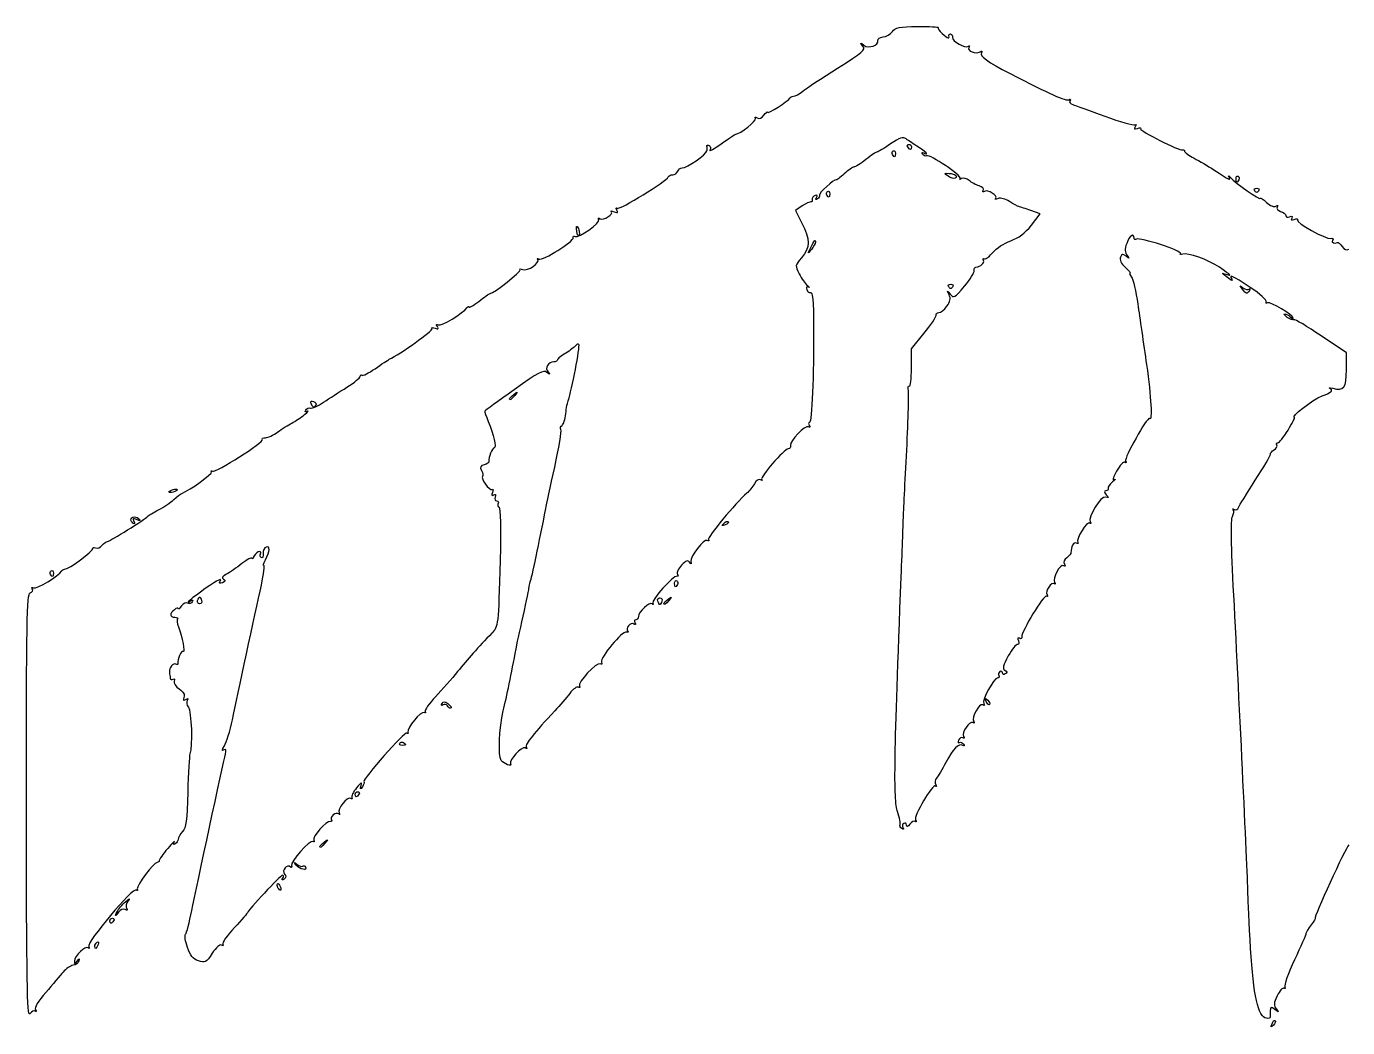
# Model space of a CAD drawing. Extents: x 248 to 548, y 127 to 364.
# Drawn here: x 248.2 to 329.8, y 240.1 to 301.9 of the extents above; entities that cross this region are included whole.
import ezdxf

# ---------------------------------------------------------------- set-up
doc = ezdxf.new("R2010")
doc.units = 0
doc.layers.add('Layer_1', color=7, linetype='CONTINUOUS')

msp = doc.modelspace()

# ---------------------------------------------------------------- linework, layer by layer
at = {"layer": 'Layer_1', "color": 7}
for points in [[(301.677296, 294.007769), (301.677296, 294.007769)], [(302.60767, 294.487076), (302.60767, 294.487076)], [(305.106578, 292.671679), (305.106578, 292.671679)], [(322.884151, 292.52805), (322.884151, 292.52805)], [(297.616795, 291.508996), (297.616795, 291.508996)], [(324.019474, 291.806106), (324.019474, 291.806106)], [(296.092936, 290.837519), (295.669349, 290.554422), (296.042983, 289.826715)], [(310.245167, 289.644936), (310.797392, 290.347071), (310.21624, 290.555703)], [(282.215119, 289.060058), (282.215124, 289.060058)], [(296.60754, 288.240152), (296.60754, 288.240152)], [(305.122524, 285.871526), (305.122524, 285.871526)], [(323.280758, 285.702339), (323.280701, 285.702339)], [(302.841547, 280.821345), (302.841547, 282.010624), (303.613735, 282.964947)], [(329.70343, 280.722997), (329.70343, 281.762068), (328.139665, 282.822589)], [(265.775471, 278.627559), (265.775471, 278.627559)], [(278.0104, 278.928738), (278.0104, 278.928738)], [(256.99532, 273.21172), (256.99532, 273.21172)], [(254.66918, 271.362668), (254.66918, 271.362668)], [(291.243456, 271.236667), (291.243456, 271.236667)], [(249.671645, 268.083022), (249.671645, 268.083022)], [(288.213715, 267.540452), (288.213715, 267.540452)], [(258.754615, 266.48014), (258.754615, 266.48014)], [(287.178129, 266.428082), (287.178129, 266.428082)], [(287.536975, 266.278814), (287.536975, 266.278814)], [(274.18258, 259.975381), (274.18258, 259.975361)], [(307.45907, 260.23938), (307.45907, 260.23938)], [(271.234529, 257.658788), (271.234529, 257.658788)], [(268.483836, 254.506755), (268.483836, 254.506755)], [(266.297413, 251.286081), (266.297413, 251.286081)], [(264.850332, 250.120889), (264.850332, 250.120889)], [(263.714134, 248.738737), (263.714134, 248.738737)], [(253.780476, 247.246442), (253.780476, 247.246448)], [(253.335045, 246.698098), (253.335045, 246.698098)], [(252.398002, 245.127142), (252.398002, 245.127142)], [(325.106651, 240.340775), (325.106651, 240.340775)]]:
    msp.add_lwpolyline(points, dxfattribs=at)
for points in [[(301.660131, 301.605855), (301.844733, 301.85832), (302.088234, 301.907133), (303.219324, 301.918416)], [(303.219324, 301.918416), (303.956573, 301.925782), (304.525731, 301.897757), (304.484159, 301.856186)], [(300.770284, 301.070903), (300.749682, 301.165314), (300.892233, 301.256986), (301.087079, 301.274613)], [(301.087079, 301.274613), (301.281925, 301.292252), (301.53982, 301.4413), (301.660131, 301.605855)], [(304.484159, 301.856186), (304.44256, 301.814603), (304.558581, 301.65046), (304.741941, 301.491422)], [(304.741941, 301.491422), (305.114108, 301.168659), (305.202076, 301.136192), (305.144672, 301.342821)], [(305.144672, 301.342821), (305.123223, 301.420127), (305.175435, 301.472835), (305.26075, 301.459952)], [(305.26075, 301.459952), (305.346066, 301.447054), (305.396386, 301.351714), (305.372595, 301.248059)], [(305.372595, 301.248059), (305.320638, 301.021768), (306.185085, 300.542893), (306.36026, 300.700929)], [(298.279758, 299.34589), (299.839967, 300.323796), (300.020138, 300.481129), (299.841491, 300.709664)], [(299.841491, 300.709664), (299.662731, 300.938377), (299.669787, 300.944374), (299.902903, 300.761951)], [(299.902903, 300.761951), (300.198192, 300.530879), (300.838413, 300.758903), (300.770284, 301.070903)], [(306.377758, 300.627859), (306.252423, 300.409075), (306.814271, 300.192813), (307.080519, 300.357363)], [(306.36026, 300.700929), (306.42788, 300.761926), (306.435754, 300.729038), (306.377758, 300.627859)], [(307.158159, 300.3013), (307.035279, 300.102491), (307.540739, 299.736074), (308.931841, 299.015473)], [(307.080519, 300.357363), (307.188977, 300.424405), (307.220276, 300.40181), (307.158159, 300.3013)], [(296.125697, 297.927464), (296.340411, 298.099608), (297.30976, 298.737899), (298.279758, 299.34589)], [(308.931841, 299.015473), (311.383138, 297.745707), (312.3918, 297.294425), (312.554219, 297.3948)], [(295.55304, 297.612374), (295.653257, 297.613503), (295.910954, 297.755317), (296.125697, 297.927464)], [(293.939265, 296.62279), (293.939265, 296.495824), (295.240366, 297.316712), (295.318795, 297.493149)], [(295.318795, 297.493149), (295.347413, 297.557578), (295.452851, 297.611225), (295.55304, 297.612374)], [(312.554219, 297.3948), (312.653025, 297.455876), (312.68486, 297.43211), (312.627795, 297.339818)], [(312.627795, 297.339818), (312.572564, 297.250424), (312.649526, 297.140552), (312.798906, 297.095659)], [(312.798906, 297.095659), (312.94823, 297.050774), (313.838528, 296.730178), (314.777312, 296.383223)], [(291.990803, 295.267686), (292.242432, 295.267686), (293.293343, 296.112741), (293.209805, 296.247908)], [(293.209805, 296.247908), (293.148111, 296.347697), (293.187792, 296.361105), (293.314143, 296.283079)], [(293.314143, 296.283079), (293.442582, 296.203693), (293.596111, 296.263662), (293.728699, 296.444976)], [(293.728699, 296.444976), (293.844523, 296.603356), (293.939265, 296.683377), (293.939265, 296.62279)], [(314.777312, 296.383223), (315.716096, 296.036267), (316.552715, 295.794758), (316.636479, 295.846524)], [(316.661032, 295.733796), (316.567447, 295.582355), (316.604983, 295.554494), (316.801184, 295.629785)], [(316.636479, 295.846524), (316.727806, 295.902965), (316.737599, 295.857869), (316.661032, 295.733796)], [(316.801184, 295.629785), (316.948589, 295.686351), (317.034102, 295.675884), (316.991232, 295.60653)], [(316.991232, 295.60653), (316.911194, 295.47699), (319.380272, 294.23147), (319.590781, 294.295199)], [(290.205747, 294.53747), (290.193329, 294.608279), (290.256547, 294.620988), (290.345955, 294.565723)], [(290.395062, 294.281593), (290.332634, 294.180591), (290.647905, 294.361143), (291.09565, 294.682817)], [(290.345955, 294.565723), (290.435391, 294.510455), (290.457461, 294.3826), (290.395062, 294.281593)], [(291.09565, 294.682817), (291.543396, 295.004494), (291.946211, 295.267686), (291.990803, 295.267686)], [(301.548292, 294.666685), (301.154931, 294.396054), (300.785615, 294.174625), (300.727533, 294.174625)], [(302.513464, 294.975439), (302.310631, 295.12417), (302.128569, 295.065936), (301.548292, 294.666685)], [(303.271033, 294.467947), (302.991859, 294.646247), (302.650962, 294.874615), (302.513464, 294.975439)], [(302.60767, 294.487076), (302.554584, 294.57297), (302.585656, 294.643255), (302.676532, 294.643255)], [(302.676532, 294.643255), (302.767492, 294.643255), (302.841942, 294.57297), (302.841942, 294.487076)], [(288.678276, 293.18538), (288.95649, 293.18538), (290.187911, 294.028789), (290.209698, 294.234267)], [(290.209698, 294.234267), (290.219858, 294.330228), (290.218165, 294.466671), (290.205747, 294.53747)], [(300.727533, 294.174625), (300.66948, 294.174625), (300.35579, 293.963791), (300.030444, 293.706105)], [(301.677296, 294.007769), (301.627879, 294.087726), (301.647154, 294.190051), (301.720137, 294.235156)], [(301.852838, 294.089772), (301.852838, 293.826439), (301.80359, 293.803435), (301.677296, 294.007769)], [(301.720137, 294.235156), (301.79312, 294.280266), (301.852838, 294.214836), (301.852838, 294.089772)], [(302.773052, 294.330908), (302.735178, 294.330908), (302.660756, 294.401179), (302.60767, 294.487076)], [(302.841942, 294.487076), (302.841942, 294.401179), (302.810926, 294.330908), (302.773052, 294.330908)], [(303.778581, 294.071893), (303.778581, 294.111432), (303.550179, 294.28965), (303.271033, 294.467947)], [(303.530988, 294.040033), (303.460404, 294.154231), (303.485663, 294.181046), (303.598298, 294.111452)], [(303.774658, 293.937945), (303.702805, 293.893523), (303.593133, 293.939638), (303.530988, 294.040033)], [(303.598298, 294.111452), (303.697442, 294.050165), (303.778581, 294.032362), (303.778581, 294.071893)], [(305.848117, 292.536034), (305.986942, 292.689078), (303.965441, 294.055854), (303.774658, 293.937945)], [(319.590781, 294.295199), (319.655184, 294.3147), (319.707903, 294.276346), (319.707903, 294.209996)], [(319.707903, 294.209996), (319.707903, 294.143637), (319.971443, 293.952925), (320.293543, 293.786202)], [(320.293543, 293.786202), (320.615671, 293.619482), (321.160304, 293.299205), (321.503881, 293.074486)], [(288.100764, 292.768913), (288.225168, 292.768913), (288.362864, 292.862616), (288.406834, 292.977145)], [(288.406834, 292.977145), (288.450776, 293.091673), (288.572922, 293.18538), (288.678276, 293.18538)], [(299.288934, 293.237591), (299.206468, 293.237591), (298.935479, 293.048965), (298.686728, 292.818423)], [(300.030444, 293.706105), (299.70507, 293.448422), (299.371399, 293.237591), (299.288934, 293.237591)], [(321.503881, 293.074486), (322.514208, 292.413694), (322.580728, 292.38239), (322.453502, 292.627666)], [(284.676054, 290.690908), (284.834268, 290.593129), (287.727582, 292.376034), (287.822578, 292.629828)], [(287.822578, 292.629828), (287.851195, 292.706324), (287.976389, 292.768913), (288.100764, 292.768913)], [(298.18203, 292.444013), (298.081192, 292.53013), (297.082803, 291.61422), (297.153274, 291.500214)], [(298.686728, 292.818423), (298.437977, 292.58789), (298.210873, 292.4194), (298.18203, 292.444013)], [(305.106578, 292.671679), (304.843829, 292.863804), (304.847046, 292.875006), (305.158479, 292.852053)], [(305.530278, 292.55555), (305.451312, 292.506754), (305.260643, 292.559021), (305.106578, 292.671679)], [(305.158479, 292.852053), (305.551868, 292.823077), (305.731446, 292.679886), (305.530278, 292.55555)], [(305.935803, 292.525056), (305.823027, 292.459927), (305.783573, 292.464852), (305.848117, 292.536034)], [(306.40432, 292.412387), (306.2559, 292.542576), (306.051317, 292.591767), (305.935803, 292.525056)], [(307.021456, 292.073497), (306.826948, 292.132789), (306.549242, 292.285291), (306.40432, 292.412387)], [(322.453502, 292.627666), (322.390905, 292.748305), (322.438545, 292.726701), (322.559336, 292.57966)], [(322.559336, 292.57966), (322.836224, 292.242692), (324.393103, 291.16466), (324.393103, 291.309908)], [(322.884151, 292.52805), (322.884151, 292.653111), (322.943869, 292.718528), (323.016852, 292.673423)], [(323.059665, 292.446031), (322.933399, 292.241699), (322.884151, 292.264714), (322.884151, 292.52805)], [(323.016852, 292.673423), (323.089834, 292.628324), (323.10911, 292.525998), (323.059665, 292.446031)], [(296.889678, 291.481375), (296.770326, 291.43802), (296.690288, 291.323492), (296.711765, 291.226853)], [(296.98267, 291.359644), (297.065813, 291.494171), (297.035192, 291.53425), (296.889678, 291.481375)], [(297.04157, 291.272085), (296.920779, 291.197434), (296.900769, 291.227144), (296.98267, 291.359644)], [(297.153274, 291.500214), (297.19239, 291.436897), (297.141985, 291.334242), (297.04157, 291.272085)], [(297.616795, 291.508996), (297.567378, 291.588958), (297.586654, 291.691281), (297.659637, 291.736383)], [(297.792338, 291.591002), (297.792338, 291.327669), (297.74309, 291.304662), (297.616795, 291.508996)], [(297.659637, 291.736383), (297.732619, 291.781493), (297.792338, 291.716063), (297.792338, 291.591002)], [(307.27063, 291.79664), (307.329388, 291.891743), (307.220394, 292.012859), (307.021456, 292.073497)], [(307.346152, 291.73885), (307.238993, 291.672615), (307.208428, 291.696003), (307.27063, 291.79664)], [(308.038077, 291.302187), (308.20075, 291.464863), (307.558581, 291.870125), (307.346152, 291.73885)], [(308.196432, 291.294313), (308.048096, 291.237386), (307.976806, 291.240931), (308.038077, 291.302187)], [(308.894452, 291.113468), (308.647197, 291.277636), (308.35219, 291.354076), (308.196432, 291.294313)], [(324.019474, 291.806106), (323.97525, 291.877683), (324.038383, 291.93625), (324.15957, 291.93625)], [(324.15957, 291.675959), (324.126747, 291.675959), (324.063727, 291.734523), (324.019474, 291.806106)], [(324.15957, 291.93625), (324.28084, 291.93625), (324.343889, 291.877683), (324.299636, 291.806106)], [(324.299636, 291.806106), (324.255412, 291.734523), (324.192364, 291.675959), (324.15957, 291.675959)], [(324.393103, 291.309908), (324.393103, 291.369254), (324.563593, 291.257647), (324.771958, 291.061883)], [(283.607674, 290.051152), (283.820074, 289.919877), (284.462243, 290.325139), (284.29957, 290.487815)], [(284.29957, 290.487815), (284.238327, 290.549063), (284.320454, 290.548388), (284.482365, 290.486122)], [(284.482365, 290.486122), (284.702837, 290.40152), (284.744493, 290.425057), (284.648679, 290.580085)], [(284.648679, 290.580085), (284.570955, 290.705857), (284.581735, 290.749297), (284.676054, 290.690908)], [(296.633674, 291.085895), (296.569243, 291.105001), (296.325911, 290.99323), (296.092936, 290.837519)], [(296.711765, 291.226853), (296.733214, 291.130229), (296.697936, 291.066788), (296.633674, 291.085895)], [(309.478906, 290.796716), (309.393026, 290.814524), (309.130023, 290.95706), (308.894452, 291.113468)], [(310.21624, 290.555703), (309.896595, 290.670452), (309.564814, 290.778907), (309.478906, 290.796716)], [(324.771958, 291.061883), (324.995591, 290.851808), (325.229468, 290.75454), (325.342724, 290.824529)], [(325.342724, 290.824529), (325.461145, 290.897729), (325.494588, 290.87841), (325.430072, 290.774047)], [(325.430072, 290.774047), (325.372611, 290.681067), (325.467184, 290.560052), (325.640215, 290.505132)], [(325.640215, 290.505132), (325.813245, 290.450212), (325.954836, 290.332217), (325.954836, 290.242919)], [(282.066833, 288.945027), (282.282217, 288.811914), (283.648427, 289.805145), (283.524898, 290.00504)], [(283.524898, 290.00504), (283.469752, 290.094281), (283.505707, 290.114254), (283.607674, 290.051152)], [(296.042983, 289.826715), (296.612903, 288.716803), (296.612395, 288.31456), (296.040161, 287.634605)], [(325.954836, 290.242919), (325.954836, 290.153621), (326.063887, 290.122419), (326.197208, 290.173575)], [(326.197208, 290.173575), (326.355563, 290.234334), (326.400803, 290.203854), (326.327764, 290.085651)], [(326.327764, 290.085651), (326.252411, 289.963723), (326.303211, 289.93826), (326.483918, 290.00756)], [(326.483918, 290.00756), (326.631323, 290.064129), (326.716102, 290.052433), (326.672301, 289.981567)], [(326.672301, 289.981567), (326.567145, 289.811419), (328.428119, 288.772245), (328.723831, 288.835991)], [(279.834885, 287.559294), (280.05431, 287.433521), (282.011701, 288.665046), (281.949336, 288.889621)], [(281.949336, 288.889621), (281.925742, 288.974618), (281.978608, 288.999547), (282.066833, 288.945027)], [(282.215124, 289.060058), (282.130805, 289.335586), (282.116177, 289.652482), (282.191248, 289.577411)], [(282.191248, 289.577411), (282.305224, 289.463447), (282.38481, 289.021018), (282.291338, 289.021018)], [(282.291338, 289.021018), (282.255976, 289.021018), (282.221689, 289.038601), (282.215119, 289.060058)], [(308.966842, 288.685214), (309.474616, 288.865356), (309.858946, 289.153897), (310.245167, 289.644936)], [(316.584866, 288.855495), (316.584866, 289.206362), (316.294996, 288.99767), (316.131702, 288.529252)], [(316.741556, 288.786938), (316.655394, 288.733685), (316.584866, 288.764529), (316.584866, 288.855495)], [(319.45707, 287.900167), (319.557287, 288.062295), (316.947832, 288.91442), (316.741556, 288.786938)], [(328.723831, 288.835991), (328.854274, 288.8641), (328.908969, 288.813498), (328.850492, 288.718854)], [(296.664465, 288.152869), (296.43547, 287.867023), (296.432224, 287.87201), (296.60754, 288.240152)], [(296.60754, 288.240152), (296.835209, 288.718205), (296.907345, 288.806801), (296.907345, 288.608381)], [(296.907345, 288.608381), (296.907345, 288.524584), (296.798069, 288.319609), (296.664465, 288.152869)], [(307.880032, 287.982432), (308.078463, 288.227291), (308.567526, 288.543535), (308.966842, 288.685214)], [(316.131702, 288.529252), (316.001598, 288.156024), (316.007327, 287.977352), (316.155409, 287.787428)], [(328.850492, 288.718854), (328.759419, 288.571501), (328.958386, 288.486648), (329.149676, 288.591282)], [(329.149676, 288.591282), (329.188905, 288.612759), (329.318784, 288.496604), (329.438305, 288.333161)], [(329.438305, 288.333161), (329.575775, 288.145173), (329.730546, 288.082325), (329.859606, 288.162072)], [(278.829911, 286.90591), (279.128226, 286.791429), (279.939171, 287.34481), (279.761487, 287.541598)], [(279.761487, 287.541598), (279.69998, 287.609718), (279.733008, 287.61768), (279.834885, 287.559294)], [(296.040161, 287.634605), (295.649594, 287.170422), (295.647054, 287.151516), (295.907996, 286.646536)], [(306.823957, 287.064019), (307.107421, 287.081235), (307.377282, 287.321945), (307.283414, 287.47382)], [(307.283414, 287.47382), (307.232699, 287.55591), (307.26507, 287.603755), (307.35524, 287.580158)], [(307.35524, 287.580158), (307.445466, 287.556565), (307.68163, 287.737576), (307.880032, 287.982432)], [(315.741727, 287.678459), (315.678594, 287.513895), (315.787391, 287.287497), (316.043903, 287.049787)], [(316.095493, 287.736447), (315.883657, 287.901889), (315.823713, 287.892059), (315.741727, 287.678459)], [(316.155409, 287.787428), (316.32525, 287.569674), (316.317489, 287.56307), (316.095493, 287.736447)], [(319.596488, 287.858238), (319.477277, 287.812503), (319.414567, 287.83137), (319.45707, 287.900167)], [(321.856015, 287.052098), (321.163075, 287.522351), (319.897647, 287.973813), (319.596488, 287.858238)], [(276.821527, 285.428945), (277.037783, 285.428945), (278.76653, 286.806615), (278.670625, 286.902523)], [(278.670625, 286.902523), (278.613057, 286.960085), (278.684764, 286.961606), (278.829911, 286.90591)], [(295.907996, 286.646536), (296.0543, 286.363385), (296.286202, 286.038649), (296.423334, 285.924911)], [(306.106886, 285.880362), (306.462882, 286.305558), (306.734718, 286.743691), (306.710983, 286.853989)], [(306.710983, 286.853989), (306.687276, 286.964287), (306.738076, 287.058801), (306.823957, 287.064019)], [(316.043903, 287.049787), (316.264346, 286.845466), (316.397386, 286.678292), (316.339474, 286.678292)], [(316.339474, 286.678292), (316.28159, 286.678292), (316.319718, 286.575269), (316.424225, 286.44935)], [(316.424225, 286.44935), (316.528732, 286.323423), (316.707943, 285.567939), (316.822441, 284.770487)], [(322.280449, 286.616838), (322.662635, 286.478622), (322.587451, 286.555745), (321.856015, 287.052098)], [(322.432313, 286.360795), (321.963514, 286.714947), (321.951068, 286.735944), (322.280449, 286.616838)], [(323.767224, 285.798755), (322.628062, 286.556228), (322.424242, 286.649934), (322.618298, 286.3269)], [(296.479214, 285.815891), (296.352073, 285.880162), (296.317529, 285.830962), (296.378432, 285.672195)], [(296.378432, 285.672195), (296.429402, 285.539387), (296.518951, 285.460297), (296.577456, 285.496444)], [(296.423334, 285.924911), (296.560438, 285.811173), (296.585584, 285.762117), (296.479214, 285.815891)], [(296.577456, 285.496444), (296.73598, 285.59442), (296.788022, 285.061102), (296.797448, 283.242504)], [(305.162825, 285.345799), (305.021178, 285.641416), (305.026116, 285.64412), (305.235187, 285.385215)], [(305.122524, 285.871526), (305.078299, 285.943103), (305.141432, 286.00167), (305.262619, 286.00167)], [(305.262619, 285.741379), (305.229796, 285.741379), (305.166776, 285.799943), (305.122524, 285.871526)], [(305.235187, 285.385215), (305.444059, 285.126547), (305.504511, 285.160876), (306.106886, 285.880362)], [(305.262619, 286.00167), (305.38389, 286.00167), (305.446938, 285.943103), (305.402686, 285.871526)], [(305.402686, 285.871526), (305.358461, 285.799943), (305.295413, 285.741379), (305.262619, 285.741379)], [(322.618298, 286.3269), (322.691647, 286.204833), (322.621966, 286.217536), (322.432313, 286.360795)], [(323.280701, 285.702339), (323.091048, 285.94415), (323.094999, 285.953302), (323.314963, 285.781779)], [(323.706942, 285.624251), (323.561738, 285.371927), (323.536225, 285.376593), (323.280758, 285.702339)], [(323.314963, 285.781779), (323.451728, 285.675158), (323.621118, 285.640016), (323.691419, 285.703697)], [(323.691419, 285.703697), (323.761693, 285.767366), (323.768664, 285.731608), (323.706942, 285.624251)], [(324.756328, 284.915679), (324.810628, 285.003517), (324.365535, 285.400906), (323.767224, 285.798755)], [(275.508675, 284.595912), (275.509804, 284.524276), (275.784722, 284.682397), (276.119186, 284.947304)], [(276.119186, 284.947304), (276.453654, 285.212209), (276.769709, 285.428945), (276.821527, 285.428945)], [(305.024169, 284.643018), (305.243004, 284.933114), (305.277294, 285.10691), (305.162825, 285.345799)], [(316.822441, 284.770487), (316.936967, 283.973028), (317.177166, 282.295271), (317.356208, 281.042133)], [(324.826715, 284.860453), (324.733694, 284.802979), (324.702029, 284.827826), (324.756328, 284.915679)], [(326.423782, 283.902961), (326.423782, 284.101981), (324.99015, 284.961472), (324.826715, 284.860453)], [(273.611543, 283.492508), (273.78161, 283.387397), (275.148342, 284.20681), (275.391544, 284.559689)], [(275.391544, 284.559689), (275.454649, 284.651253), (275.50736, 284.667554), (275.508675, 284.595912)], [(303.613735, 282.964947), (304.038423, 283.489827), (304.372264, 283.992211), (304.355556, 284.081339)], [(304.355556, 284.081339), (304.338905, 284.170482), (304.417053, 284.246609), (304.529321, 284.250506)], [(304.529321, 284.250506), (304.641617, 284.254429), (304.86429, 284.431041), (305.024169, 284.643018)], [(326.040835, 283.959115), (325.875029, 284.080335), (325.809046, 284.179524), (325.894192, 284.179524)], [(325.894192, 284.179524), (325.97931, 284.179524), (326.133291, 284.095191), (326.236386, 283.992115)], [(326.459088, 283.8109), (326.394826, 283.771191), (326.206612, 283.83788), (326.040835, 283.959115)], [(326.236386, 283.992115), (326.339454, 283.889039), (326.423782, 283.848924), (326.423782, 283.902961)], [(270.593817, 281.368447), (271.243148, 281.675491), (273.303659, 283.150122), (273.236103, 283.259432)], [(273.236103, 283.259432), (273.189979, 283.334057), (273.27284, 283.348843), (273.420236, 283.29228)], [(273.420236, 283.29228), (273.616448, 283.216986), (273.653987, 283.244844), (273.56039, 283.396284)], [(273.56039, 283.396284), (273.475667, 283.533371), (273.49292, 283.565818), (273.611543, 283.492508)], [(296.797448, 283.242504), (296.811841, 280.495737), (296.679959, 277.465142), (296.546298, 277.464606)], [(328.139665, 282.822589), (327.279593, 283.405872), (326.52335, 283.850614), (326.459088, 283.8109)], [(282.301301, 282.282808), (282.250868, 282.333244), (282.160703, 282.300955), (282.100954, 282.211089)], [(281.48475, 281.752464), (281.205593, 281.590099), (280.977188, 281.40213), (280.977188, 281.334753)], [(282.100954, 282.211089), (282.041202, 282.121216), (281.76391, 281.914829), (281.48475, 281.752464)], [(281.650474, 278.869654), (281.850442, 279.381699), (282.387238, 282.196863), (282.301301, 282.282808)], [(268.893569, 280.385512), (268.947443, 280.331636), (269.314885, 280.513193), (269.7101, 280.788958)], [(269.7101, 280.788958), (270.105322, 281.064728), (270.50299, 281.325499), (270.593817, 281.368447)], [(280.328105, 280.563019), (280.107401, 280.729104), (279.809547, 280.570498), (278.297854, 279.481727)], [(280.762052, 281.212249), (280.398223, 281.212249), (280.175504, 280.830515), (280.395254, 280.583565)], [(280.977188, 281.334753), (280.977188, 281.267381), (280.880377, 281.212249), (280.762052, 281.212249)], [(302.707943, 279.714645), (302.781434, 279.669227), (302.841547, 280.167242), (302.841547, 280.821345)], [(317.356208, 281.042133), (317.643312, 279.033041), (317.72479, 277.523265), (317.53604, 277.710658)], [(328.861505, 279.579102), (329.542253, 279.389259), (329.70343, 279.608244), (329.70343, 280.722997)], [(267.975709, 279.644665), (268.426658, 279.923489), (268.795619, 280.226285), (268.795619, 280.317542)], [(268.795619, 280.317542), (268.795619, 280.408799), (268.839696, 280.439386), (268.893569, 280.385512)], [(280.395254, 280.583565), (280.555488, 280.403504), (280.544524, 280.400146), (280.328105, 280.563019)], [(266.531107, 278.714116), (266.87469, 278.947096), (267.524761, 279.365838), (267.975709, 279.644665)], [(278.297854, 279.481727), (277.323474, 278.779961), (276.507764, 278.190255), (276.485161, 278.17127)], [(278.0104, 278.928738), (278.0104, 278.961165), (278.133384, 279.084152), (278.283701, 279.202042)], [(278.342666, 279.143074), (278.138647, 278.88293), (278.0104, 278.8002), (278.0104, 278.928738)], [(278.283701, 279.202042), (278.531402, 279.396298), (278.536925, 279.390775), (278.342666, 279.143074)], [(302.529296, 275.395214), (302.635073, 277.392515), (302.68847, 279.200046), (302.647971, 279.41195)], [(302.647971, 279.41195), (302.607472, 279.623851), (302.634424, 279.760063), (302.707943, 279.714645)], [(326.495241, 277.776424), (326.189848, 277.776424), (327.600254, 278.87559), (328.199073, 279.104283)], [(328.199073, 279.104283), (328.731033, 279.307443), (328.882333, 279.427153), (328.735944, 279.529064)], [(328.735944, 279.529064), (328.597204, 279.62566), (328.637279, 279.641637), (328.861505, 279.579102)], [(265.428078, 278.229095), (265.492168, 278.332797), (265.626012, 278.389041), (265.725509, 278.354088)], [(265.775471, 278.627559), (265.717539, 278.778516), (265.763646, 278.825063), (265.914034, 278.767369)], [(265.725509, 278.354088), (265.82501, 278.319132), (266.18753, 278.481147), (266.531107, 278.714116)], [(266.053039, 278.54106), (265.933343, 278.347391), (265.87614, 278.365219), (265.775471, 278.627559)], [(265.914034, 278.767369), (266.038008, 278.719794), (266.100563, 278.617957), (266.053039, 278.54106)], [(281.490982, 278.01289), (281.528387, 278.355268), (281.600159, 278.740809), (281.650474, 278.869654)], [(263.70525, 276.881642), (263.971044, 277.076649), (264.364205, 277.325789), (264.578948, 277.435285)], [(264.578948, 277.435285), (264.793682, 277.544779), (265.145071, 277.777852), (265.359811, 277.953225)], [(265.530897, 278.156315), (265.382338, 278.077911), (265.34916, 278.101398), (265.428078, 278.229095)], [(265.359811, 277.953225), (265.574546, 278.128598), (265.651536, 278.219993), (265.530897, 278.156315)], [(276.485161, 278.17127), (276.462555, 278.152277), (276.560317, 277.862423), (276.702399, 277.527126)], [(276.702399, 277.527126), (277.038113, 276.734883), (277.228839, 275.902373), (277.074627, 275.902373)], [(281.25816, 277.28853), (281.348807, 277.344554), (281.453576, 277.670515), (281.490982, 278.01289)], [(296.546298, 277.464606), (296.476787, 277.464323), (296.470098, 277.382961), (296.53134, 277.283794)], [(317.53604, 277.710658), (317.410987, 277.834799), (315.958615, 275.25025), (316.060667, 275.085153)], [(326.096602, 276.995555), (326.360846, 277.425032), (326.540227, 277.776424), (326.495241, 277.776424)], [(262.937402, 276.527077), (263.093922, 276.527077), (263.439456, 276.686632), (263.70525, 276.881642)], [(280.808515, 274.712626), (281.069209, 275.905014), (281.239942, 276.949471), (281.187923, 277.033638)], [(281.187923, 277.033638), (281.135909, 277.117808), (281.167518, 277.232509), (281.25816, 277.28853)], [(296.487201, 277.199633), (296.283352, 277.32562), (295.315612, 276.324216), (295.376318, 276.050116)], [(296.53134, 277.283794), (296.59405, 277.182321), (296.574746, 277.145525), (296.487201, 277.199633)], [(325.464142, 276.214691), (325.547736, 276.214691), (325.832329, 276.566081), (326.096602, 276.995555)], [(259.669808, 274.452318), (259.869542, 274.338839), (262.902395, 276.277491), (262.755276, 276.424608)], [(262.755276, 276.424608), (262.698921, 276.480965), (262.780873, 276.527077), (262.937402, 276.527077)], [(277.074627, 275.902373), (276.948144, 275.902373), (276.710837, 275.296716), (276.748105, 275.069013)], [(295.235009, 275.831377), (294.964527, 275.821161), (293.46065, 274.093086), (293.59383, 273.945531)], [(295.376318, 276.050116), (295.402, 275.933716), (295.3385, 275.835286), (295.235009, 275.831377)], [(325.241779, 275.780775), (325.380124, 275.858197), (325.452571, 275.9875), (325.40273, 276.068116)], [(325.40273, 276.068116), (325.35289, 276.148733), (325.380435, 276.214691), (325.464142, 276.214691)], [(276.748105, 275.069013), (276.759901, 274.997196), (276.628586, 274.901593), (276.456383, 274.856559)], [(302.338176, 271.529498), (302.338176, 271.65834), (302.423491, 273.397913), (302.529296, 275.395214)], [(316.019519, 275.006676), (315.939763, 275.055974), (315.711106, 274.812411), (315.511406, 274.465421)], [(316.060667, 275.085153), (316.117817, 274.992692), (316.099303, 274.95738), (316.019519, 275.006676)], [(324.071403, 273.897935), (324.592357, 274.699725), (325.012219, 275.419699), (325.00443, 275.497872)], [(325.00443, 275.497872), (324.996528, 275.576045), (325.103434, 275.703353), (325.241779, 275.780775)], [(257.78541, 273.090026), (258.270115, 273.271658), (259.707693, 274.320354), (259.614142, 274.424053)], [(259.614142, 274.424053), (259.553188, 274.49162), (259.578238, 274.50434), (259.669808, 274.452318)], [(276.456383, 274.856559), (276.212754, 274.792847), (276.175888, 274.713757), (276.290233, 274.500109)], [(276.290233, 274.500109), (276.371053, 274.349095), (276.398897, 274.187255), (276.352107, 274.140465)], [(280.258658, 272.154208), (280.300388, 272.368945), (280.547818, 273.520234), (280.808515, 274.712626)], [(315.511406, 274.465421), (315.300021, 274.098109), (315.236324, 273.879844), (315.359006, 273.942983)], [(256.99532, 273.21172), (257.048624, 273.265026), (257.202057, 273.324755), (257.336284, 273.344457)], [(257.336284, 273.344457), (257.470515, 273.364157), (257.53673, 273.33664), (257.483421, 273.283356)], [(276.352107, 274.140465), (276.221184, 274.009542), (276.77614, 273.238652), (276.931981, 273.334969)], [(276.931981, 273.334969), (277.007498, 273.381637), (277.023006, 273.299228), (276.966446, 273.151832)], [(293.143601, 273.687733), (293.040788, 273.495621), (292.829206, 273.230107), (292.673419, 273.097711)], [(293.517913, 273.929529), (293.40858, 273.992256), (293.25268, 273.891545), (293.143601, 273.687733)], [(293.59383, 273.945531), (293.655129, 273.877609), (293.620924, 273.870412), (293.517913, 273.929529)], [(314.984045, 273.392548), (315.005494, 273.312719), (314.944196, 273.247401), (314.847788, 273.247401)], [(315.257349, 273.794565), (315.085561, 273.65329), (314.962568, 273.472383), (314.984045, 273.392548)], [(315.359006, 273.942983), (315.474886, 274.002628), (315.429138, 273.935815), (315.257349, 273.794565)], [(323.03974, 272.219974), (323.086194, 272.341061), (323.550449, 273.096144), (324.071403, 273.897935)], [(256.342845, 272.075205), (256.666069, 272.244835), (257.087743, 272.529394), (257.279888, 272.707564)], [(257.142448, 273.150622), (257.008226, 273.130922), (256.942017, 273.158439), (256.99532, 273.21172)], [(257.483421, 273.283356), (257.430112, 273.230053), (257.276676, 273.170321), (257.142448, 273.150622)], [(257.279888, 272.707564), (257.472028, 272.885731), (257.699513, 273.057838), (257.78541, 273.090026)], [(276.966446, 273.151832), (276.897143, 272.971235), (276.922605, 272.920308), (277.044531, 272.995662)], [(277.044531, 272.995662), (277.162737, 273.068715), (277.193217, 273.023461), (277.132449, 272.865106)], [(277.132449, 272.865106), (277.081163, 272.731462), (277.121104, 272.622736), (277.221541, 272.622736)], [(277.221541, 272.622736), (277.321696, 272.622736), (277.363211, 272.557314), (277.313791, 272.477355)], [(292.673419, 273.097711), (291.986829, 272.514213), (290.212893, 270.371698), (290.299846, 270.230993)], [(314.829529, 272.862933), (314.551032, 272.969793), (313.712408, 271.607165), (313.878158, 271.317108)], [(314.847788, 273.247401), (314.727844, 273.247401), (314.734815, 273.172299), (314.869802, 273.009564)], [(314.869802, 273.009564), (315.033265, 272.812598), (315.02635, 272.787402), (314.829529, 272.862933)], [(254.66918, 271.362668), (254.52797, 271.591157), (254.903275, 271.74194), (255.1056, 271.538007)], [(255.677072, 271.675943), (255.72002, 271.725904), (256.019625, 271.905576), (256.342845, 272.075205)], [(277.313791, 272.477355), (277.264371, 272.397396), (277.290846, 272.290628), (277.372597, 272.240094)], [(277.372597, 272.240094), (277.463425, 272.183965), (277.487716, 270.91902), (277.435039, 268.98871)], [(279.301804, 267.625184), (279.376437, 267.815009), (279.863056, 270.118291), (280.258658, 272.154208)], [(322.709201, 272.08059), (322.64779, 272.148606), (322.678044, 272.158249), (322.776398, 272.102039)], [(322.664102, 271.664118), (322.750293, 271.825168), (322.770585, 272.012577), (322.709201, 272.08059)], [(322.776398, 272.102039), (322.874753, 272.045812), (322.993258, 272.098878), (323.03974, 272.219974)], [(253.192559, 270.123977), (253.323045, 270.123977), (255.525772, 271.499918), (255.677072, 271.675943)], [(254.837119, 271.217286), (254.794173, 271.217286), (254.7186, 271.282708), (254.66918, 271.362668)], [(254.988286, 271.468831), (254.779645, 271.548316), (254.723471, 271.527522), (254.802282, 271.4)], [(254.802282, 271.4), (254.864387, 271.299506), (254.880065, 271.217286), (254.837119, 271.217286)], [(255.1056, 271.538007), (255.24414, 271.398357), (255.216333, 271.381957), (254.988286, 271.468831)], [(291.330888, 271.14924), (291.108328, 271.064486), (291.090378, 271.082427), (291.243456, 271.236667)], [(291.243456, 271.236667), (291.349402, 271.343397), (291.475414, 271.391381), (291.523505, 271.343299)], [(291.523505, 271.343299), (291.571595, 271.295214), (291.484925, 271.207888), (291.330888, 271.14924)], [(302.206011, 267.937513), (302.27936, 269.784261), (302.338825, 271.400652), (302.338176, 271.529498)], [(313.851064, 271.255835), (313.692342, 271.399723), (312.984473, 270.263646), (313.108142, 270.063539)], [(313.878158, 271.317108), (313.934094, 271.219183), (313.921902, 271.19161), (313.851064, 271.255835)], [(322.747019, 266.804239), (322.584431, 269.902958), (322.557789, 271.465442), (322.664102, 271.664118)], [(252.860062, 269.882612), (252.970236, 270.015364), (253.119853, 270.123977), (253.192559, 270.123977)], [(290.232902, 270.176389), (290.027304, 270.303451), (289.16328, 269.189675), (289.222998, 268.874568)], [(290.299846, 270.230993), (290.352649, 270.145579), (290.322423, 270.121008), (290.232902, 270.176389)], [(313.028104, 270.023989), (312.874462, 270.118948), (312.671629, 269.769469), (312.692655, 269.445978)], [(250.540142, 268.406073), (250.779782, 268.406073), (252.322609, 269.523473), (252.282178, 269.667751)], [(252.282178, 269.667751), (252.261745, 269.740705), (252.338326, 269.764584), (252.452375, 269.720817)], [(252.452375, 269.720817), (252.566432, 269.677053), (252.749888, 269.749858), (252.860062, 269.882612)], [(262.565673, 269.499273), (262.478977, 269.499273), (262.336413, 269.376289), (262.248856, 269.225969)], [(262.633452, 269.353889), (262.682871, 269.433851), (262.65236, 269.499273), (262.565673, 269.499273)], [(262.681683, 269.123169), (262.605737, 269.170106), (262.584032, 269.273932), (262.633452, 269.353889)], [(262.801362, 269.371821), (262.811494, 269.188126), (262.757629, 269.076233), (262.681683, 269.123169)], [(262.978172, 269.771733), (262.8708, 269.735479), (262.791236, 269.55552), (262.801362, 269.371821)], [(262.94476, 268.986568), (263.223688, 269.521309), (263.238076, 269.85949), (262.978172, 269.771733)], [(312.692655, 269.445978), (312.697453, 269.373737), (312.580359, 269.226274), (312.432672, 269.118284)], [(313.108142, 270.063539), (313.157108, 269.984322), (313.121125, 269.966526), (313.028104, 270.023989)], [(261.494524, 268.754129), (261.172418, 268.501653), (260.741256, 268.207081), (260.536385, 268.099523)], [(262.084924, 269.082919), (262.082384, 269.154561), (261.816633, 269.0066), (261.494524, 268.754129)], [(262.248856, 269.225969), (262.161305, 269.075654), (262.087535, 269.011279), (262.084924, 269.082919)], [(262.691383, 267.425466), (262.846151, 268.131617), (262.915462, 268.673955), (262.84542, 268.630665)], [(262.84542, 268.630665), (262.77537, 268.587372), (262.820077, 268.747528), (262.94476, 268.986568)], [(277.435039, 268.98871), (277.323609, 264.905459), (277.318193, 264.857193), (276.926277, 264.453731)], [(288.6421, 268.653539), (288.445476, 268.444241), (288.332333, 268.195778), (288.390669, 268.101391)], [(289.133506, 268.837194), (289.032527, 268.985671), (288.911707, 268.940509), (288.6421, 268.653539)], [(289.222998, 268.874568), (289.256272, 268.698988), (289.234005, 268.689627), (289.133506, 268.837194)], [(312.242652, 268.62127), (312.023958, 268.756429), (311.533399, 267.843562), (311.683908, 267.581535)], [(312.432672, 269.118284), (312.265427, 268.996006), (312.21172, 268.844983), (312.290206, 268.71794)], [(312.290206, 268.71794), (312.371853, 268.585885), (312.355061, 268.551795), (312.242652, 268.62127)], [(248.623839, 267.2505), (248.792362, 267.146346), (250.22876, 268.007304), (250.341153, 268.279852)], [(249.671645, 268.083022), (249.62222, 268.162986), (249.641501, 268.265309), (249.714481, 268.310414)], [(249.847179, 268.165032), (249.847179, 267.901699), (249.797931, 267.87869), (249.671645, 268.083022)], [(249.714481, 268.310414), (249.787466, 268.355518), (249.847179, 268.290094), (249.847179, 268.165032)], [(250.341153, 268.279852), (250.36979, 268.349276), (250.45933, 268.406073), (250.540142, 268.406073)], [(260.129113, 267.626981), (260.298576, 267.90118), (260.06775, 267.793337), (259.230376, 267.207108)], [(260.289167, 267.570633), (260.139857, 267.513336), (260.073352, 267.536755), (260.129113, 267.626981)], [(260.536385, 268.099523), (260.276744, 267.96321), (260.221572, 267.868324), (260.35427, 267.786313)], [(260.35427, 267.786313), (260.493854, 267.700043), (260.476486, 267.642512), (260.289167, 267.570633)], [(279.223831, 267.305773), (279.216042, 267.352608), (279.25115, 267.496344), (279.301804, 267.625184)], [(288.364422, 267.972698), (288.149679, 268.04235), (286.756292, 266.502286), (286.863621, 266.313917)], [(288.213715, 267.540452), (288.213715, 267.665519), (288.273434, 267.730941), (288.346416, 267.68583)], [(288.346416, 267.68583), (288.419399, 267.640729), (288.438675, 267.538406), (288.389229, 267.458444)], [(288.390669, 268.101391), (288.448976, 268.007011), (288.437179, 267.949099), (288.364422, 267.972698)], [(301.973742, 253.435824), (301.72533, 254.137101), (301.770909, 256.982914), (302.206011, 267.937513)], [(311.665281, 267.507043), (311.487792, 267.667884), (311.074675, 267.041844), (311.211863, 266.819899)], [(248.185728, 253.769743), (248.181382, 265.236988), (248.209604, 266.86521), (248.414122, 266.943693)], [(248.414122, 266.943693), (248.542474, 266.992947), (248.601893, 267.107018), (248.546166, 267.197182)], [(248.546166, 267.197182), (248.487269, 267.292486), (248.519778, 267.314807), (248.623839, 267.2505)], [(259.230376, 267.207108), (258.390472, 266.619095), (257.907632, 266.221523), (258.317103, 266.455113)], [(260.90302, 259.113757), (261.221595, 260.627444), (262.302885, 265.652885), (262.691383, 267.425466)], [(278.858712, 265.509781), (279.067302, 266.450744), (279.231606, 267.258941), (279.223831, 267.305773)], [(288.389229, 267.458444), (288.262963, 267.254107), (288.213715, 267.277119), (288.213715, 267.540452)], [(311.169671, 266.734696), (311.003724, 266.837262), (309.621174, 264.548939), (309.656452, 264.230081)], [(311.211863, 266.819899), (311.273783, 266.719705), (311.255071, 266.681921), (311.169671, 266.734696)], [(311.683908, 267.581535), (311.744134, 267.476692), (311.735752, 267.44317), (311.665281, 267.507043)], [(257.551157, 265.974649), (257.551157, 266.044533), (257.445733, 266.01422), (257.316896, 265.907286)], [(257.761723, 266.135558), (257.645913, 265.977178), (257.551157, 265.904766), (257.551157, 265.974649)], [(258.14136, 266.319034), (258.048371, 266.376506), (257.87753, 266.293944), (257.761723, 266.135558)], [(258.423447, 266.397393), (258.361287, 266.296823), (258.234352, 266.261565), (258.14136, 266.319034)], [(258.317103, 266.455113), (258.465283, 266.539644), (258.499788, 266.520913), (258.423447, 266.397393)], [(258.879188, 266.271906), (258.766719, 266.271906), (258.710667, 266.365612), (258.754615, 266.48014)], [(258.754615, 266.48014), (258.798562, 266.594666), (258.854623, 266.68837), (258.879188, 266.68837)], [(258.879188, 266.68837), (258.903741, 266.68837), (258.959816, 266.594666), (259.003758, 266.48014)], [(259.003758, 266.48014), (259.047708, 266.365612), (258.991622, 266.271906), (258.879188, 266.271906)], [(286.831278, 266.260095), (286.671851, 266.404832), (285.974734, 265.777751), (285.974734, 265.489625)], [(286.863621, 266.313917), (286.917638, 266.21911), (286.903104, 266.194887), (286.831278, 266.260095)], [(287.178129, 266.428082), (287.134187, 266.542607), (287.190265, 266.636311), (287.302702, 266.636311)], [(287.302702, 266.21985), (287.278149, 266.21985), (287.222071, 266.313553), (287.178129, 266.428082)], [(287.302702, 266.636311), (287.415168, 266.636311), (287.471217, 266.542607), (287.427275, 266.428082)], [(287.427275, 266.428082), (287.383333, 266.313553), (287.327284, 266.21985), (287.302702, 266.21985)], [(287.536975, 266.278814), (287.536975, 266.311245), (287.659939, 266.434231), (287.810279, 266.552116)], [(287.869235, 266.493154), (287.665216, 266.23301), (287.536975, 266.150279), (287.536975, 266.278814)], [(287.810279, 266.552116), (288.057957, 266.746375), (288.063488, 266.740854), (287.869235, 266.493154)], [(323.623601, 248.337767), (323.620779, 249.062864), (323.096072, 260.152015), (322.747019, 266.804239)], [(257.316896, 265.907286), (257.007665, 265.650653), (257.019442, 265.438769), (257.342917, 265.438769)], [(257.342917, 265.438769), (257.486077, 265.438769), (257.560846, 265.396404), (257.509064, 265.344628)], [(257.509064, 265.344628), (257.457284, 265.292848), (257.482365, 265.073107), (257.564777, 264.85631)], [(278.420517, 263.486595), (278.452938, 263.65839), (278.650127, 264.568821), (278.858712, 265.509781)], [(285.809351, 265.28259), (285.718391, 265.28259), (285.694092, 265.201451), (285.75539, 265.102284)], [(285.974734, 265.489625), (285.974734, 265.375757), (285.900312, 265.28259), (285.809351, 265.28259)], [(257.564777, 264.85631), (257.80527, 264.223779), (257.996775, 263.248061), (257.864379, 263.329888)], [(276.926277, 264.453731), (276.109105, 263.61248), (275.386388, 262.803812), (274.808349, 262.083923)], [(285.245443, 264.52775), (284.984049, 264.602248), (283.598338, 262.940975), (283.700276, 262.675322)], [(285.704224, 265.02248), (285.50585, 265.145066), (285.15008, 264.753742), (285.312358, 264.591473)], [(285.312358, 264.591473), (285.376027, 264.527789), (285.345914, 264.499118), (285.245443, 264.52775)], [(285.75539, 265.102284), (285.820104, 264.997579), (285.798627, 264.964119), (285.704224, 265.02248)], [(309.391925, 263.761756), (309.307343, 263.782189), (309.049561, 263.460535), (308.81907, 263.046955)], [(309.512772, 264.138568), (309.410128, 264.202009), (309.385152, 264.143027), (309.446704, 263.982589)], [(309.446704, 263.982589), (309.501145, 263.840688), (309.476507, 263.741309), (309.391925, 263.761756)], [(309.656452, 264.230081), (309.668305, 264.123638), (309.603563, 264.082459), (309.512772, 264.138568)], [(257.864379, 263.329888), (257.745301, 263.403484), (257.497182, 262.830905), (257.538124, 262.576999)], [(277.630777, 259.660356), (277.832021, 260.508183), (278.140437, 262.002445), (278.420517, 263.486595)], [(308.81907, 263.046955), (308.490789, 262.457799), (308.444364, 262.267593), (308.604751, 262.168485)], [(257.416543, 262.53624), (257.243538, 262.643163), (256.974219, 262.312094), (257.01448, 262.042007)], [(257.01448, 262.042007), (257.030482, 261.934635), (257.052374, 261.77236), (257.063107, 261.681397)], [(257.538124, 262.576999), (257.549554, 262.506198), (257.494831, 262.48785), (257.416543, 262.53624)], [(274.808349, 262.083923), (274.464769, 261.656023), (273.853083, 260.958849), (273.449048, 260.53465)], [(283.612957, 262.561406), (283.396408, 262.695247), (282.194361, 261.400555), (282.330567, 261.180165)], [(283.700276, 262.675322), (283.751528, 262.541791), (283.71721, 262.496994), (283.612957, 262.561406)], [(308.305002, 262.079446), (308.217711, 262.025494), (308.186723, 261.91593), (308.23614, 261.835968)], [(308.463724, 262.002933), (308.463724, 262.098968), (308.392322, 262.133399), (308.305002, 262.079446)], [(308.636585, 261.935149), (308.541505, 261.876399), (308.463724, 261.906899), (308.463724, 262.002933)], [(308.604751, 262.168485), (308.74843, 262.079672), (308.757913, 262.010144), (308.636585, 261.935149)], [(257.063107, 261.681397), (257.073888, 261.590432), (257.152103, 261.558947), (257.237016, 261.61142)], [(257.237016, 261.61142), (257.322046, 261.663973), (257.353596, 261.608316), (257.307261, 261.487567)], [(257.307261, 261.487567), (257.258876, 261.361501), (257.390282, 261.158767), (257.616367, 261.010623)], [(282.267406, 261.118768), (282.177422, 261.174377), (281.93816, 261.002128), (281.735711, 260.735995)], [(282.330567, 261.180165), (282.385798, 261.090785), (282.357378, 261.063156), (282.267406, 261.118768)], [(308.167193, 261.690587), (307.923353, 261.690587), (307.174956, 260.318941), (307.304468, 260.109397)], [(308.23614, 261.835968), (308.285557, 261.756009), (308.254485, 261.690587), (308.167193, 261.690587)], [(257.616367, 261.010623), (257.880807, 260.837361), (257.976999, 260.667926), (257.91002, 260.493386)], [(257.91002, 260.493386), (257.837723, 260.30498), (257.867122, 260.268861), (258.017261, 260.361653)], [(258.017261, 260.361653), (258.157579, 260.44838), (258.186911, 260.429304), (258.108439, 260.302344)], [(258.108439, 260.302344), (258.044826, 260.199415), (258.077936, 260.012595), (258.182006, 259.887187)], [(273.449048, 260.53465), (273.045013, 260.110447), (272.757189, 259.694195), (272.809442, 259.609649)], [(281.735711, 260.735995), (281.533261, 260.469857), (281.121649, 259.990302), (280.821014, 259.670316)], [(307.45907, 260.23938), (307.374318, 260.461958), (307.392268, 260.479896), (307.546502, 260.326804)], [(307.546502, 260.326804), (307.653238, 260.220869), (307.701216, 260.094854), (307.653126, 260.046764)], [(258.182006, 259.887187), (258.375274, 259.654322), (258.451325, 257.448888), (258.281382, 257.005418)], [(272.74152, 259.556625), (272.557466, 259.670378), (271.65795, 258.574026), (271.737489, 258.332893)], [(272.809442, 259.609649), (272.861693, 259.525104), (272.831117, 259.501245), (272.74152, 259.556625)], [(273.914974, 260.029314), (273.811359, 259.965277), (273.790605, 259.997589), (273.861586, 260.112439)], [(273.861586, 260.112439), (273.950498, 260.256308), (274.029328, 260.257479), (274.19806, 260.117463)], [(274.18258, 259.975361), (274.128631, 260.062653), (274.008207, 260.086935), (273.914974, 260.029314)], [(274.349549, 259.816656), (274.311666, 259.816656), (274.236533, 259.888081), (274.18258, 259.975381)], [(274.19806, 260.117463), (274.419074, 259.934041), (274.478186, 259.816656), (274.349549, 259.816656)], [(277.504728, 256.603587), (277.308189, 256.890613), (277.378592, 258.597905), (277.630777, 259.660356)], [(280.821014, 259.670316), (279.548641, 258.31603), (278.963795, 257.573004), (279.054568, 257.426127)], [(307.245145, 260.031744), (307.030374, 260.164478), (306.532986, 259.25368), (306.685498, 259.006924)], [(307.304468, 260.109397), (307.37477, 259.995653), (307.35191, 259.965752), (307.245145, 260.031744)], [(307.653126, 260.046764), (307.605063, 259.998681), (307.517715, 260.08536), (307.45907, 260.23938)], [(260.406882, 257.493759), (260.535135, 257.697597), (260.758395, 258.426599), (260.90302, 259.113757)], [(306.63086, 258.932085), (306.420435, 259.062152), (305.917487, 258.301778), (306.060687, 258.070068)], [(306.685498, 259.006924), (306.7477, 258.906258), (306.724389, 258.874297), (306.63086, 258.932085)], [(271.679345, 258.286374), (271.557123, 258.408602), (268.93277, 255.444749), (269.027498, 255.291471)], [(271.737489, 258.332893), (271.765821, 258.246999), (271.739747, 258.226063), (271.679345, 258.286374)], [(305.748859, 257.855336), (305.69789, 257.722528), (305.720919, 257.653798), (305.7998, 257.702606)], [(306.005456, 257.995488), (305.915286, 258.051218), (305.799829, 257.988122), (305.748859, 257.855336)], [(306.060687, 258.070068), (306.123199, 257.968928), (306.099718, 257.937231), (306.005456, 257.995488)], [(260.368847, 257.243744), (260.241048, 257.164767), (260.254183, 257.251081), (260.406882, 257.493759)], [(260.4719, 256.989667), (260.539473, 257.264589), (260.512029, 257.33224), (260.368847, 257.243744)], [(271.37991, 257.526099), (271.254844, 257.526099), (271.189422, 257.585811), (271.234529, 257.658788)], [(271.234529, 257.658788), (271.279634, 257.731774), (271.381957, 257.751047), (271.461916, 257.701629)], [(271.461916, 257.701629), (271.666253, 257.575346), (271.643244, 257.526099), (271.37991, 257.526099)], [(278.994966, 257.36616), (278.785464, 257.495647), (277.947761, 256.607606), (278.079039, 256.395197)], [(279.054568, 257.426127), (279.107813, 257.339981), (279.080984, 257.312995), (278.994966, 257.36616)], [(306.012116, 257.522864), (305.765793, 257.675086), (305.396448, 257.307091), (304.960584, 256.475176)], [(305.7998, 257.702606), (305.878766, 257.751413), (305.994223, 257.709097), (306.056397, 257.608502)], [(306.056397, 257.608502), (306.121082, 257.503854), (306.102117, 257.467227), (306.012116, 257.522864)], [(258.281382, 257.005418), (258.232004, 256.876581), (258.170497, 255.812121), (258.144685, 254.639967)], [(258.393365, 247.322684), (258.690017, 248.787553), (260.325701, 256.394907), (260.4719, 256.989667)], [(278.079039, 256.395197), (278.215302, 256.174723), (277.660563, 256.376006), (277.504728, 256.603587)], [(304.960584, 256.475176), (304.74031, 256.054722), (304.483572, 255.618561), (304.3901, 255.505938)], [(304.3901, 255.505938), (304.296628, 255.393317), (304.27264, 255.210242), (304.336732, 255.099114)], [(258.144685, 254.639967), (258.105777, 252.873349), (258.051004, 252.457148), (257.824453, 252.206983)], [(268.570541, 254.90617), (268.36101, 254.653488), (268.231394, 254.379092), (268.282502, 254.296393)], [(268.483836, 254.506755), (268.483836, 254.592641), (268.558261, 254.662923), (268.649224, 254.662923)], [(268.858859, 255.053256), (268.927436, 255.284464), (268.852509, 255.246251), (268.570541, 254.90617)], [(268.649224, 254.662923), (268.74019, 254.662923), (268.771184, 254.592641), (268.718095, 254.506755)], [(268.926818, 254.967712), (268.80073, 254.789649), (268.786127, 254.808033), (268.858859, 255.053256)], [(269.027498, 255.291471), (269.060456, 255.238143), (269.015108, 255.092451), (268.926818, 254.967712)], [(304.324597, 255.013793), (304.143071, 255.178368), (302.954154, 253.144819), (303.091935, 252.905387)], [(304.336732, 255.099114), (304.400853, 254.987984), (304.395378, 254.949585), (304.324597, 255.013793)], [(248.396387, 240.956214), (248.225716, 240.731461), (248.189849, 242.913067), (248.185728, 253.769743)], [(268.207625, 254.24975), (267.992631, 254.38262), (267.361427, 253.590606), (267.495378, 253.356037)], [(268.282502, 254.296393), (268.333609, 254.213701), (268.299915, 254.192713), (268.207625, 254.24975)], [(268.552707, 254.350579), (268.514827, 254.350579), (268.483836, 254.420858), (268.483836, 254.506755)], [(268.718095, 254.506755), (268.665009, 254.420858), (268.590584, 254.350579), (268.552707, 254.350579)], [(267.468567, 253.294955), (267.304193, 253.443861), (266.896734, 253.111491), (267.01301, 252.923353)], [(267.495378, 253.356037), (267.550928, 253.258769), (267.538866, 253.231277), (267.468567, 253.294955)], [(302.135173, 252.626707), (302.178918, 252.697519), (302.106274, 253.061622), (301.973742, 253.435824)], [(257.824453, 252.206983), (257.67413, 252.041005), (257.551151, 251.827033), (257.551151, 251.731492)], [(266.952216, 252.823915), (266.718045, 252.891462), (265.803755, 251.861735), (265.924473, 251.666409)], [(267.01301, 252.923353), (267.0614, 252.845065), (267.034035, 252.800316), (266.952216, 252.823915)], [(302.238438, 252.384944), (302.137882, 252.447103), (302.0914, 252.555894), (302.135173, 252.626707)], [(302.316529, 252.441448), (302.379578, 252.339435), (302.348477, 252.316934), (302.238438, 252.384944)], [(302.37049, 252.709059), (302.283199, 252.655104), (302.258899, 252.53468), (302.316529, 252.441448)], [(302.534179, 252.602715), (302.531357, 252.715155), (302.457781, 252.763009), (302.37049, 252.709059)], [(302.74483, 252.669161), (302.607331, 252.488079), (302.537481, 252.466052), (302.534179, 252.602715)], [(303.077259, 252.825335), (303.00755, 252.888423), (302.857972, 252.81811), (302.74483, 252.669161)], [(303.091935, 252.905387), (303.153544, 252.798267), (303.14694, 252.76225), (303.077259, 252.825335)], [(257.312338, 251.554271), (257.379326, 251.674915), (257.196929, 251.49497), (256.906993, 251.154398)], [(257.370842, 251.44636), (257.250703, 251.372113), (257.231188, 251.408119), (257.312338, 251.554271)], [(257.551151, 251.731492), (257.551151, 251.63596), (257.47001, 251.507653), (257.370842, 251.44636)], [(265.872047, 251.590463), (265.678706, 251.709956), (264.47877, 250.335138), (264.552972, 250.07914)], [(265.924473, 251.666409), (265.985803, 251.56718), (265.96305, 251.534222), (265.872047, 251.590463)], [(266.297413, 251.286081), (266.297413, 251.318508), (266.4204, 251.441498), (266.570714, 251.559387)], [(266.629682, 251.50042), (266.42566, 251.24027), (266.297413, 251.157542), (266.297413, 251.286081)], [(266.570714, 251.559387), (266.818415, 251.753647), (266.823941, 251.748115), (266.629682, 251.50042)], [(329.844174, 251.383142), (329.664709, 251.233251), (327.661834, 246.854119), (327.77272, 246.854119)], [(256.906993, 251.154398), (256.617061, 250.81383), (256.379847, 250.480006), (256.379847, 250.412575)], [(256.250293, 250.299652), (256.055789, 250.314214), (254.966326, 248.857019), (255.026349, 248.662611)], [(256.379847, 250.412575), (256.379847, 250.345143), (256.321549, 250.294329), (256.250293, 250.299652)], [(264.489252, 250.015316), (264.284694, 250.219882), (263.929261, 249.805557), (264.116137, 249.580375)], [(264.552972, 250.07914), (264.581603, 249.98036), (264.55293, 249.951641), (264.489252, 250.015316)], [(264.850332, 250.120889), (264.684301, 250.333891), (264.692051, 250.341299), (264.906224, 250.1743)], [(265.415951, 250.014147), (265.569105, 249.766342), (265.05038, 249.864237), (264.850332, 250.120889)], [(264.906224, 250.1743), (265.042966, 250.067679), (265.194054, 250.019645), (265.241975, 250.067566)], [(265.241975, 250.067566), (265.289891, 250.115476), (265.368182, 250.091442), (265.415951, 250.014147)], [(264.002514, 249.50823), (263.878771, 249.507383), (261.845913, 247.344212), (261.845913, 247.213405)], [(263.714134, 248.738737), (263.657517, 248.830344), (263.644685, 248.93879), (263.685624, 248.97973)], [(263.685624, 248.97973), (263.72656, 249.020669), (263.801671, 248.94571), (263.852536, 248.813168)], [(264.093926, 249.264627), (263.974811, 249.191001), (263.946826, 249.214499), (264.017472, 249.328805)], [(264.017472, 249.328805), (264.078762, 249.427969), (264.072051, 249.508716), (264.002514, 249.50823)], [(264.116137, 249.580375), (264.234318, 249.437982), (264.227948, 249.347451), (264.093926, 249.264627)], [(254.976497, 248.595902), (254.772174, 248.800216), (251.874906, 245.355581), (252.027456, 245.08972)], [(254.293968, 247.871138), (254.546066, 248.08675), (254.594134, 248.100243), (254.45116, 247.915275)], [(255.026349, 248.662611), (255.054986, 248.569867), (255.032558, 248.539844), (254.976497, 248.595902)], [(263.852536, 248.813168), (263.958135, 248.537973), (263.868171, 248.489566), (263.714134, 248.738737)], [(323.78396, 244.980048), (323.69633, 246.483211), (323.624166, 247.99419), (323.623601, 248.337767)], [(253.86264, 247.221296), (253.640457, 246.945156), (253.636811, 246.946265), (253.780476, 247.246442)], [(253.780476, 247.246448), (253.863156, 247.419201), (254.094226, 247.700309), (254.293968, 247.871138)], [(254.285821, 247.392388), (254.17458, 247.461137), (253.998264, 247.389848), (253.86264, 247.221296)], [(254.360855, 247.461676), (254.436273, 247.33964), (254.410165, 247.315536), (254.285821, 247.392388)], [(254.45116, 247.915275), (254.337874, 247.76872), (254.297234, 247.5646), (254.360855, 247.461676)], [(258.009032, 245.861857), (258.072557, 245.935206), (258.245514, 246.592573), (258.393365, 247.322684)], [(253.335045, 246.698098), (253.335045, 246.783993), (253.409467, 246.854263), (253.500427, 246.854263)], [(253.403916, 246.541917), (253.36603, 246.541917), (253.335045, 246.612198), (253.335045, 246.698098)], [(253.569298, 246.698098), (253.516212, 246.612198), (253.441787, 246.541917), (253.403916, 246.541917)], [(253.500427, 246.854263), (253.591399, 246.854263), (253.622389, 246.783993), (253.569298, 246.698098)], [(261.845913, 247.213405), (261.845913, 247.176854), (261.478618, 246.755429), (261.029698, 246.276893)], [(327.528287, 246.442631), (327.350261, 246.216311), (327.204606, 245.974557), (327.204606, 245.905412)], [(327.77272, 246.854119), (327.816295, 246.854119), (327.706313, 246.668948), (327.528287, 246.442631)], [(258.123515, 245.053477), (257.997015, 245.42474), (257.945492, 245.78851), (258.009032, 245.861857)], [(261.029698, 246.276893), (260.580782, 245.798354), (260.257818, 245.335095), (260.31201, 245.247411)], [(327.204606, 245.905412), (327.204606, 245.836265), (326.886683, 245.103822), (326.498119, 244.277772)], [(252.004596, 245.020561), (251.832748, 245.176579), (251.14738, 244.527016), (251.150456, 244.211043)], [(252.027456, 245.08972), (252.086694, 244.986474), (252.076402, 244.955354), (252.004596, 245.020561)], [(252.398002, 245.127142), (252.398002, 245.207973), (252.467471, 245.317041), (252.552381, 245.36952)], [(252.613764, 245.222559), (252.509937, 244.952004), (252.398002, 244.902505), (252.398002, 245.127142)], [(252.552381, 245.36952), (252.640919, 245.424226), (252.667101, 245.361505), (252.613764, 245.222559)], [(258.798794, 244.22323), (258.468608, 244.338337), (258.294073, 244.552922), (258.123515, 245.053477)], [(260.236132, 245.195784), (260.13436, 245.258689), (259.891474, 245.046305), (259.6529, 244.685792)], [(260.31201, 245.247411), (260.367247, 245.158029), (260.333911, 245.135346), (260.236132, 245.195784)], [(324.75709, 240.673165), (324.258714, 240.746314), (323.951544, 242.105711), (323.78396, 244.980048)], [(251.424784, 244.212878), (251.392114, 244.09155), (251.228646, 243.972275), (251.061502, 243.947829)], [(251.150456, 244.211043), (251.152431, 243.994446), (251.172695, 243.993029), (251.318516, 244.19919)], [(251.318516, 244.19919), (251.448031, 244.382315), (251.471224, 244.385298), (251.424784, 244.212878)], [(259.6529, 244.685792), (259.273339, 244.112234), (259.21219, 244.079118), (258.798794, 244.22323)], [(326.498119, 244.277772), (326.109528, 243.451707), (325.839272, 242.698707), (325.89755, 242.604425)], [(250.445278, 243.524662), (250.273487, 243.316362), (249.793122, 242.753413), (249.377798, 242.27365)], [(251.061502, 243.947829), (250.894373, 243.923388), (250.617076, 243.732956), (250.445278, 243.524662)], [(325.848924, 242.528539), (325.763918, 242.581083), (325.574942, 242.373655), (325.428977, 242.067591)], [(325.89755, 242.604425), (325.955801, 242.510152), (325.933929, 242.476006), (325.848924, 242.528539)], [(249.377798, 242.27365), (248.901167, 241.723071), (248.665613, 241.326924), (248.739107, 241.199523)], [(325.428977, 242.067591), (325.210114, 241.608607), (325.198768, 241.466124), (325.364207, 241.25437)], [(248.728806, 241.11239), (248.659105, 241.175472), (248.509516, 241.105165), (248.396387, 240.956214)], [(248.739107, 241.199523), (248.803146, 241.088508), (248.798515, 241.049302), (248.728806, 241.11239)], [(324.994891, 240.738858), (325.002511, 240.682422), (324.895379, 240.652867), (324.75709, 240.673165)], [(324.999689, 241.133884), (324.989529, 240.973048), (324.987271, 240.795288), (324.994891, 240.738858)], [(325.291478, 241.211972), (325.052549, 241.399356), (325.01586, 241.389538), (324.999689, 241.133884)], [(325.364207, 241.25437), (325.543192, 241.025293), (325.535346, 241.020719), (325.291478, 241.211972)], [(325.194055, 240.253348), (325.039821, 240.100256), (325.0219, 240.118197), (325.106651, 240.340775)], [(325.106651, 240.340775), (325.165297, 240.494797), (325.252616, 240.581468), (325.300707, 240.533388)], [(325.300707, 240.533388), (325.348798, 240.485303), (325.300792, 240.359288), (325.194055, 240.253348)]]:
    msp.add_open_spline(points, degree=3, dxfattribs=at)

doc.saveas('drawing.dxf')
